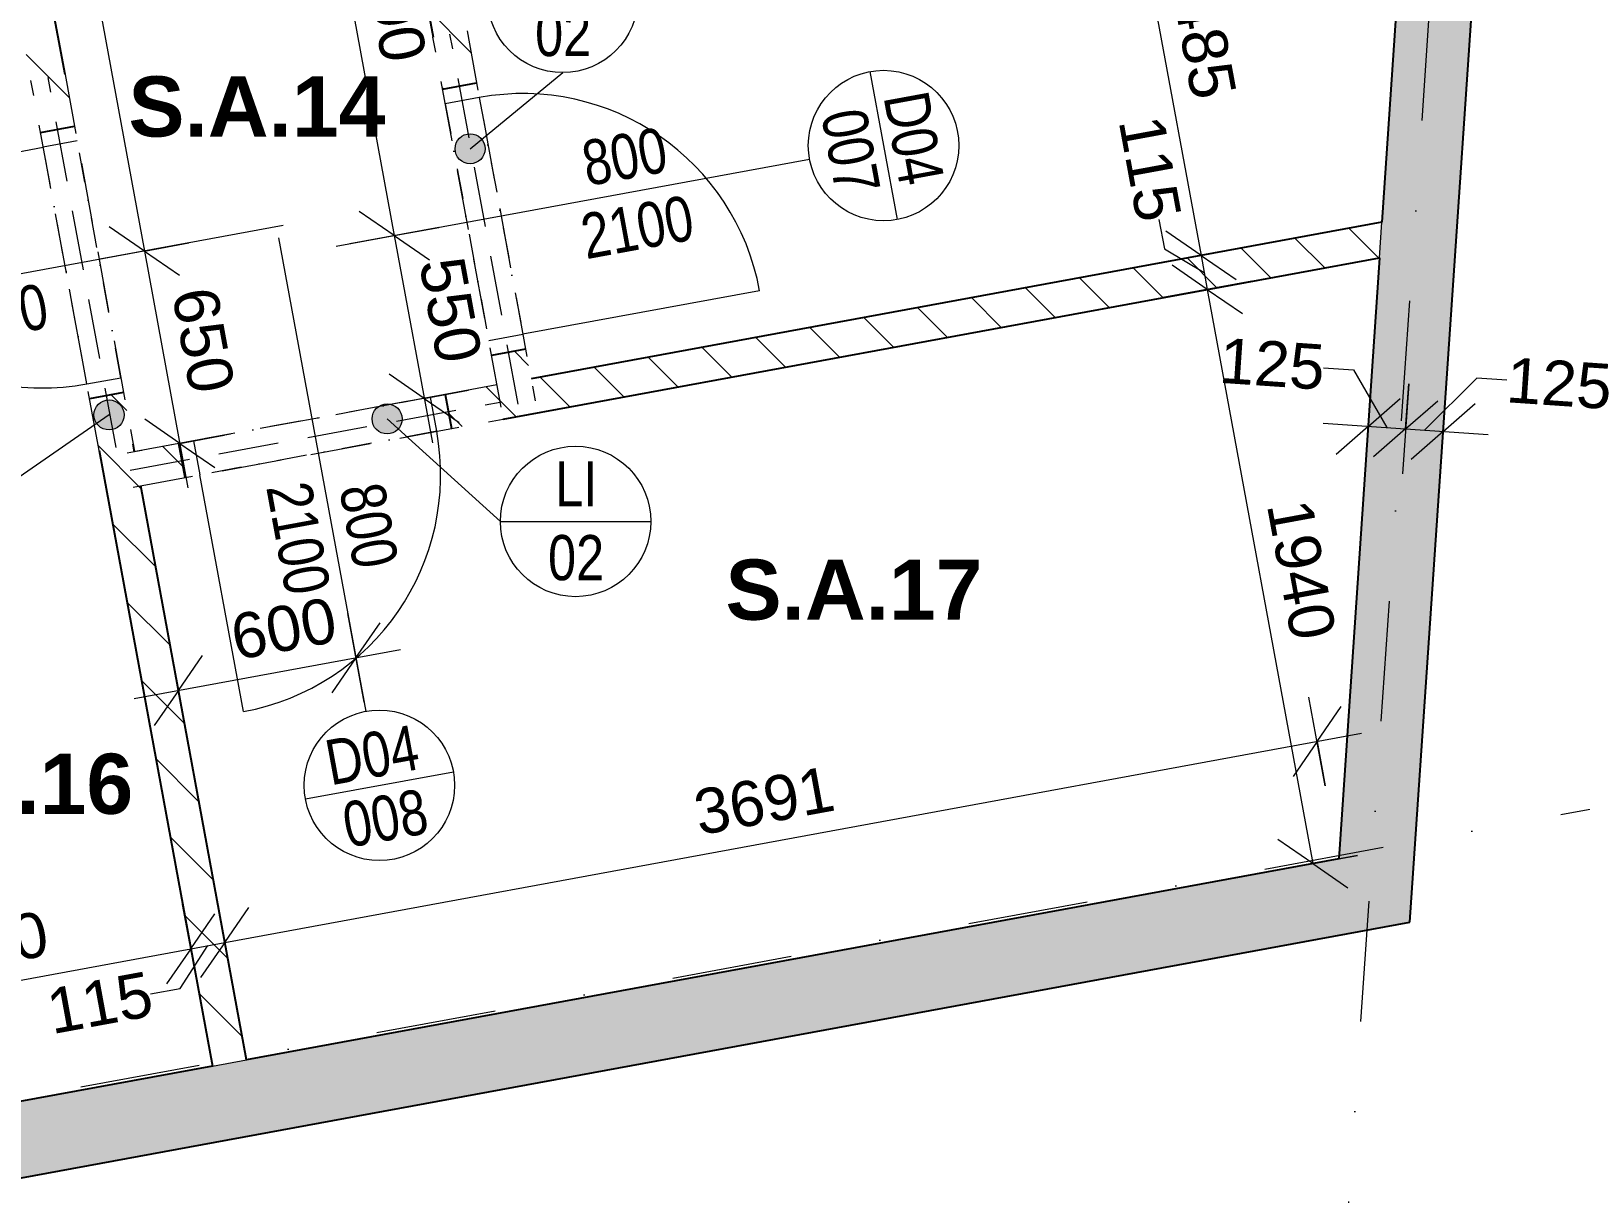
# Model space of a CAD drawing. Header units: millimetres. Extents: x -45523 to 44975, y -3459 to 74573.
# Drawn here: x 16797 to 21945, y 2770 to 6632 of the extents above; entities that cross this region are included whole.
import ezdxf

# ---------------------------------------------------------------- set-up
doc = ezdxf.new("R2010")
doc.units = ezdxf.units.MM
for name, pattern in [('HA_Dash_3mm-S1mm', [300, 200, -100]), ('HA_DashDot_10mm-S3mm', [1000, 400, -300, 0, -300]), ('HA_DashDot_2_2mm-S0_6mm', [220, 100, -60, 0, -60])]:
    doc.linetypes.add(name, pattern=pattern)
for name, color, linetype, lineweight in [('A-____-____-DIMS', 9, 'Continuous', 5), ('A-____-____-DIMS-100', 9, 'Continuous', 5), ('A-AREA-____-IDEN', 9, 'Continuous', 9), ('A-DOOR-____-IDEN', 9, 'Continuous', 9), ('A-DOOR-____-MCUT', 9, 'HA_DashDot_2_2mm-S0_6mm', 9), ('A-DOOR-____-OTLN', 9, 'Continuous', 9), ('A-DOOR-FRAM-MCUT', 9, 'Continuous', 9), ('A-GENM-____-HDLN', 9, 'HA_Dash_3mm-S1mm', 9), ('A-GENM-____-IDEN', 9, 'Continuous', 9), ('A-GENM-____-OTLN', 9, 'Continuous', 9), ('A-WALL-____-MCUT', 9, 'Continuous', 9), ('A-WALL-____-PATT', 9, 'Continuous', 25), ('I-WALL-____-MCUT', 9, 'Continuous', 25), ('S-GRID-____-OTLN', 9, 'Continuous', 5)]:
    doc.layers.add(name, color=color, linetype=linetype, lineweight=lineweight)
doc.styles.add('Arial_2', font='arial.ttf', dxfattribs={"height": 150})
doc.styles.add('Arial_3', font='arial.ttf', dxfattribs={"width": 0.8, "height": 150})
doc.styles.add('Arial_B', font='arialbd.ttf', dxfattribs={"height": 200})
doc.dimstyles.new('Inner_Dimensions', dxfattribs={"dimscale": 304.8, "dimtxt": 153.03891, "dimasz": 0.656168, "dimexe": 0.492126, "dimexo": 0.0625, "dimgap": 0.065617, "dimtad": 1, "dimdec": 0, "dimzin": 0, "dimdsep": 46, "dimtxsty": 'Arial_2', "dimblk1": 'OBLIQUE', "dimblk2": 'OBLIQUE', "dimsah": 1, "dimcen": 0.09, "dimdle": 0.492126, "dimazin": 0, "dimtfac": 1, "dimtdec": 4, "dimtix": 1, "dimtmove": 0, "dimatfit": 3, "dimfxl": 0.492126, "dimfxlon": 1, "dimtvp": 1, "dimtolj": 1, "dimtzin": 0, "dimlwd": 9, "dimlwe": 9, "dimarcsym": 2})
doc.dimstyles.new('Inner_Dimensions_1', dxfattribs={"dimscale": 304.8, "dimtxt": 153.03891, "dimasz": 0.656168, "dimexe": 0.492126, "dimexo": 0.0625, "dimgap": 0.065617, "dimtad": 1, "dimdec": 0, "dimzin": 0, "dimdsep": 46, "dimtxsty": 'Arial_2', "dimblk1": 'OBLIQUE', "dimblk2": 'OBLIQUE', "dimsah": 1, "dimcen": 0.09, "dimdle": 0.492126, "dimazin": 0, "dimtfac": 1, "dimtdec": 4, "dimtix": 1, "dimtmove": 1, "dimatfit": 3, "dimfxl": 0.492126, "dimfxlon": 1, "dimtvp": 1, "dimtolj": 1, "dimtzin": 0, "dimlwd": 9, "dimlwe": 9, "dimarcsym": 2})
doc.dimstyles.new('Inner_Dimensions_2', dxfattribs={"dimscale": 304.8, "dimtxt": 153.03891, "dimasz": 0.656168, "dimexe": 0.492126, "dimexo": 0.0625, "dimgap": 0.065617, "dimtad": 1, "dimdec": 0, "dimzin": 0, "dimdsep": 46, "dimtxsty": 'Arial_2', "dimblk1": 'OBLIQUE', "dimblk2": 'OBLIQUE', "dimsah": 1, "dimcen": 0.09, "dimdle": 0.492126, "dimazin": 0, "dimtfac": 1, "dimtdec": 4, "dimtix": 1, "dimtmove": 2, "dimatfit": 3, "dimfxl": 0.492126, "dimfxlon": 1, "dimtvp": 1, "dimtolj": 1, "dimtzin": 0, "dimlwd": 9, "dimlwe": 9, "dimarcsym": 2})
pattern_1 = [(135, (0, 0), (-106.066, -106.066), [])]

# ---------------------------------------------------------------- blocks, each defined once
blk = doc.blocks.new('HA_DR_Single_Swing_Solid - In_800x2100_SKLEP-V9-1PP_GARAZ')
at = {"layer": 'A-DOOR-____-MCUT'}
for p, q in [((-400, 57.5), (400, 57.5)), ((-400, -57.5), (400, -57.5))]:
    blk.add_line(p, q, dxfattribs=at)
at = {"layer": 'A-DOOR-____-OTLN', "lineweight": 5}
blk.add_line((400, 857.5), (400, 57.5), dxfattribs=at)
blk.add_arc((400, 57.5), 800, 90, 180, dxfattribs=at)
at = {"layer": 'A-DOOR-FRAM-MCUT'}
for p, q in [((-400, 57.5), (-400, -57.5)), ((400, -57.5), (400, 57.5))]:
    blk.add_line(p, q, dxfattribs=at)
blk = doc.blocks.new('TB_Porotherm KP11_5_1250mm - TB_Porotherm KP11_5_1250mm-2113159-1PP_GARAZ')
at = {"layer": 'A-GENM-____-HDLN'}
for p, q in [((-625, 57.5), (625, 57.5)), ((-625, 0), (625, 0)), ((625, -57.5), (-625, -57.5))]:
    blk.add_line(p, q, dxfattribs=at)
blk = doc.blocks.new('TB_Porotherm KP11_5_1250mm - TB_Porotherm KP11_5_1250mm-2148414-1PP_GARAZ')
at = {"layer": 'A-GENM-____-HDLN'}
for p, q in [((625, 57.5), (-625, 57.5)), ((-625, 0), (625, 0)), ((-625, -57.5), (625, -57.5))]:
    blk.add_line(p, q, dxfattribs=at)
blk = doc.blocks.new('HA_TAG_Door_TypeMark_wDimensions - Scale100_Left with Bouble-921058-1PP_GARAZ')
at = {"layer": 'A-DOOR-____-IDEN'}
for p, q in [((-2.5, 13.5), (2.5, 13.5)), ((0, -5), (0, 11))]:
    blk.add_line(p, q, dxfattribs=at)
blk.add_circle((0, 13.5), 2.5, dxfattribs=at)
blk = doc.blocks.new('HA_TAG_Door_TypeMark_wDimensions - Scale100_Right with Bouble-921054-1PP_GARAZ')
at = {"layer": 'A-DOOR-____-IDEN'}
for p, q in [((0, 5), (0, -11)), ((-2.5, -13.5), (2.5, -13.5))]:
    blk.add_line(p, q, dxfattribs=at)
blk.add_circle((0, -13.5), 2.5, dxfattribs=at)
blk = doc.blocks.new('DIMBLOCK297-1PP_GARAZ')
at = {"layer": 'A-____-____-DIMS-100', "lineweight": 9}
for p, q in [((17300.8, 3729.3), (17355.1, 3434.3)), ((17327.9, 3581.8), (17300.8, 3729.3)), ((17327.9, 3581.8), (17408.2, 3698.2)), ((15960.9, 3330.2), (17327.9, 3581.8)), ((17327.9, 3581.8), (17247.7, 3465.3)), ((15933.7, 3477.7), (15988, 3182.7)), ((15960.9, 3330.2), (15933.7, 3477.7)), ((15960.9, 3330.2), (16041.1, 3446.7)), ((15960.9, 3330.2), (15880.6, 3213.8))]:
    blk.add_line(p, q, dxfattribs=at)
at = {"layer": 'A-____-____-DIMS-100', "color": 0, "lineweight": 9, "insert": (16378.6, 3625.4), "char_height": 150, "width": 553.765, "attachment_point": 1, "rotation": 10.4271, "line_spacing_factor": 0.941778, "style": 'Arial_2'}
blk.add_mtext('1390', dxfattribs=at)
blk = doc.blocks.new('_Oblique')
at = {"color": 0, "linetype": 'ByBlock', "lineweight": -2}
blk.add_line((-0.5, -0.5), (0.5, 0.5), dxfattribs=at)
blk = doc.blocks.new('DIMBLOCK298-1PP_GARAZ')
at = {"layer": 'A-____-____-DIMS-100', "lineweight": 9}
for p, q in [((17300.8, 3729.3), (17355.1, 3434.3)), ((17327.9, 3581.8), (17300.8, 3729.3)), ((17413.9, 3750.1), (17468.2, 3455.1)), ((17441, 3602.6), (17413.9, 3750.1)), ((17441, 3602.6), (17521.3, 3719.1)), ((17327.9, 3581.8), (17408.2, 3698.2)), ((17327.9, 3581.8), (17247.7, 3465.3)), ((17292.7, 3450.2), (17384.5, 3592.2)), ((17327.9, 3581.8), (17441, 3602.6)), ((17441, 3602.6), (17360.8, 3486.2)), ((17194.3, 3432.1), (17292.7, 3450.2))]:
    blk.add_line(p, q, dxfattribs=at)
at = {"layer": 'A-____-____-DIMS-100', "color": 0, "lineweight": 9, "insert": (16840, 3445.2), "char_height": 150, "width": 415.324, "attachment_point": 1, "rotation": 10.4271, "line_spacing_factor": 0.941778, "style": 'Arial_2'}
blk.add_mtext('115', dxfattribs=at)
blk = doc.blocks.new('DIMBLOCK299-1PP_GARAZ')
at = {"layer": 'A-____-____-DIMS-100', "lineweight": 9}
for p, q in [((21098.4, 4123.1), (21044.1, 4418.2)), ((21071.3, 4270.7), (21151.5, 4387.1)), ((17441, 3602.6), (21218.8, 4297.8)), ((21071.3, 4270.7), (20991, 4154.2)), ((21071.3, 4270.7), (21098.4, 4123.1)), ((17413.9, 3750.1), (17468.2, 3455.1)), ((17441, 3602.6), (17413.9, 3750.1)), ((17441, 3602.6), (17521.3, 3719.1)), ((17441, 3602.6), (17360.8, 3486.2))]:
    blk.add_line(p, q, dxfattribs=at)
at = {"layer": 'A-____-____-DIMS-100', "color": 0, "lineweight": 9, "insert": (18990.4, 4106.1), "char_height": 150, "width": 553.765, "attachment_point": 1, "rotation": 10.4271, "line_spacing_factor": 0.941778, "style": 'Arial_2'}
blk.add_mtext('3691', dxfattribs=at)
blk = doc.blocks.new('DIMBLOCK361-1PP_GARAZ')
at = {"layer": 'A-____-____-DIMS-100', "lineweight": 9}
for p, q in [((20416.6, 7346.4), (20300.2, 7426.7)), ((20564.1, 7373.5), (20269.1, 7319.3)), ((20416.6, 7346.4), (20564.1, 7373.5)), ((20416.6, 7346.4), (20685.4, 5885.9)), ((20416.6, 7346.4), (20533.1, 7266.2)), ((20685.4, 5885.9), (20568.9, 5966.2)), ((20832.9, 5913.1), (20537.8, 5858.8)), ((20685.4, 5885.9), (20832.9, 5913.1)), ((20685.4, 5885.9), (20801.8, 5805.7))]:
    blk.add_line(p, q, dxfattribs=at)
at = {"layer": 'A-____-____-DIMS-100', "color": 0, "lineweight": 9, "insert": (20720.4, 6882), "char_height": 150, "width": 553.765, "attachment_point": 1, "rotation": 280.4271, "line_spacing_factor": 0.941778, "style": 'Arial_2'}
blk.add_mtext('1485', dxfattribs=at)
blk = doc.blocks.new('DIMBLOCK362-1PP_GARAZ')
at = {"layer": 'A-____-____-DIMS-100', "lineweight": 9}
for p, q in [((20545.6, 6005.7), (20563.7, 5907.4)), ((20685.4, 5885.9), (20568.9, 5966.2)), ((20832.9, 5913.1), (20537.8, 5858.8)), ((20563.7, 5907.4), (20695.8, 5829.4)), ((20685.4, 5885.9), (20832.9, 5913.1)), ((20685.4, 5885.9), (20706.2, 5772.8)), ((20685.4, 5885.9), (20801.8, 5805.7)), ((20706.2, 5772.8), (20589.7, 5853.1)), ((20853.7, 5800), (20558.7, 5745.7)), ((20706.2, 5772.8), (20853.7, 5800)), ((20706.2, 5772.8), (20822.6, 5692.6))]:
    blk.add_line(p, q, dxfattribs=at)
at = {"layer": 'A-____-____-DIMS-100', "color": 0, "lineweight": 9, "insert": (20558.7, 6360.1), "char_height": 150, "width": 415.324, "attachment_point": 1, "rotation": 280.4271, "line_spacing_factor": 0.941778, "style": 'Arial_2'}
blk.add_mtext('115', dxfattribs=at)
blk = doc.blocks.new('DIMBLOCK363-1PP_GARAZ')
at = {"layer": 'A-____-____-DIMS-100', "lineweight": 9}
for p, q in [((20706.2, 5772.8), (20589.7, 5853.1)), ((20853.7, 5800), (20558.7, 5745.7)), ((20706.2, 5772.8), (20853.7, 5800)), ((20706.2, 5772.8), (21057.3, 3864.9)), ((20706.2, 5772.8), (20822.6, 5692.6)), ((21057.3, 3864.9), (20940.8, 3945.1)), ((21204.8, 3892), (20909.8, 3837.7)), ((21057.3, 3864.9), (21204.8, 3892)), ((21057.3, 3864.9), (21173.7, 3784.6))]:
    blk.add_line(p, q, dxfattribs=at)
at = {"layer": 'A-____-____-DIMS-100', "color": 0, "lineweight": 9, "insert": (21051.2, 5084.6), "char_height": 150, "width": 553.765, "attachment_point": 1, "rotation": 280.4271, "line_spacing_factor": 0.941778, "style": 'Arial_2'}
blk.add_mtext('1940', dxfattribs=at)
blk = doc.blocks.new('DIMBLOCK380-1PP_GARAZ')
at = {"layer": 'A-____-____-DIMS-100', "lineweight": 9}
for p, q in [((17714.8, 7525.4), (17598.4, 7605.6)), ((17862.4, 7552.5), (17567.3, 7498.2)), ((17714.8, 7525.4), (17862.4, 7552.5)), ((17714.8, 7525.4), (18004.4, 5951.8)), ((17714.8, 7525.4), (17831.3, 7445.1)), ((18004.4, 5951.8), (17888, 6032.1)), ((18151.9, 5978.9), (17856.9, 5924.7)), ((18004.4, 5951.8), (18151.9, 5978.9)), ((18004.4, 5951.8), (18120.9, 5871.6))]:
    blk.add_line(p, q, dxfattribs=at)
at = {"layer": 'A-____-____-DIMS-100', "color": 0, "lineweight": 9, "insert": (18029.1, 7004.4), "char_height": 150, "width": 553.765, "attachment_point": 1, "rotation": 280.4271, "line_spacing_factor": 0.941778, "style": 'Arial_2'}
blk.add_mtext('1600', dxfattribs=at)
blk = doc.blocks.new('DIMBLOCK381-1PP_GARAZ')
at = {"layer": 'A-____-____-DIMS-100', "lineweight": 9}
for p, q in [((18004.4, 5951.8), (17888, 6032.1)), ((18151.9, 5978.9), (17856.9, 5924.7)), ((18004.4, 5951.8), (18151.9, 5978.9)), ((18004.4, 5951.8), (18131.1, 5263.4)), ((18004.4, 5951.8), (18120.9, 5871.6)), ((18104, 5410.9), (17987.5, 5491.1)), ((18251.5, 5438), (17956.4, 5383.7)), ((18104, 5410.9), (18251.5, 5438)), ((18104, 5410.9), (18220.4, 5330.6))]:
    blk.add_line(p, q, dxfattribs=at)
at = {"layer": 'A-____-____-DIMS-100', "color": 0, "lineweight": 9, "insert": (18234.1, 5890.4), "char_height": 150, "width": 415.324, "attachment_point": 1, "rotation": 280.4271, "line_spacing_factor": 0.941778, "style": 'Arial_2'}
blk.add_mtext('550', dxfattribs=at)
blk = doc.blocks.new('DIMBLOCK382-1PP_GARAZ')
at = {"layer": 'A-____-____-DIMS-100', "lineweight": 9}
for p, q in [((17904.1, 4401), (17849.9, 4696.1)), ((17877, 4548.6), (17957.3, 4665)), ((17314.1, 4292.5), (17259.8, 4587.5)), ((18024.5, 4575.7), (17139.4, 4412.8)), ((17286.9, 4440), (17367.2, 4556.4)), ((17877, 4548.6), (17796.8, 4432.1)), ((17877, 4548.6), (17904.1, 4401)), ((17286.9, 4440), (17206.7, 4323.5)), ((17286.9, 4440), (17314.1, 4292.5))]:
    blk.add_line(p, q, dxfattribs=at)
at = {"layer": 'A-____-____-DIMS-100', "color": 0, "lineweight": 9, "insert": (17451.3, 4688.6), "char_height": 150, "width": 415.324, "attachment_point": 1, "rotation": 10.4271, "line_spacing_factor": 0.941778, "style": 'Arial_2'}
blk.add_mtext('600', dxfattribs=at)
blk = doc.blocks.new('DIMBLOCK383-1PP_GARAZ')
at = {"layer": 'A-____-____-DIMS-100', "lineweight": 9}
for p, q in [((16667, 8654.4), (17173.8, 5900.6)), ((16694.1, 8506.9), (16577.7, 8587.1)), ((16841.7, 8534), (16546.6, 8479.7)), ((16694.1, 8506.9), (16841.7, 8534)), ((16694.1, 8506.9), (16810.6, 8426.6)), ((17173.8, 5900.6), (17057.3, 5980.9)), ((17321.3, 5927.8), (17026.2, 5873.5)), ((17173.8, 5900.6), (17321.3, 5927.8)), ((17173.8, 5900.6), (17290.2, 5820.4))]:
    blk.add_line(p, q, dxfattribs=at)
at = {"layer": 'A-____-____-DIMS-100', "color": 0, "lineweight": 9, "insert": (17103.4, 7469.5), "char_height": 150, "width": 553.765, "attachment_point": 1, "rotation": 280.4271, "line_spacing_factor": 0.941778, "style": 'Arial_2'}
blk.add_mtext('2650', dxfattribs=at)
blk = doc.blocks.new('DIMBLOCK384-1PP_GARAZ')
at = {"layer": 'A-____-____-DIMS-100', "lineweight": 9}
for p, q in [((17173.8, 5900.6), (17057.3, 5980.9)), ((17321.3, 5927.8), (17026.2, 5873.5)), ((17173.8, 5900.6), (17321.3, 5927.8)), ((17173.8, 5900.6), (17318.5, 5113.8)), ((17173.8, 5900.6), (17290.2, 5820.4)), ((17291.4, 5261.4), (17174.9, 5341.6)), ((17438.9, 5288.5), (17143.9, 5234.2)), ((17291.4, 5261.4), (17438.9, 5288.5)), ((17291.4, 5261.4), (17407.8, 5181.1))]:
    blk.add_line(p, q, dxfattribs=at)
at = {"layer": 'A-____-____-DIMS-100', "color": 0, "lineweight": 9, "insert": (17412.4, 5790), "char_height": 150, "width": 415.324, "attachment_point": 1, "rotation": 280.4271, "line_spacing_factor": 0.941778, "style": 'Arial_2'}
blk.add_mtext('650', dxfattribs=at)
blk = doc.blocks.new('DIMBLOCK516-1PP_GARAZ')
at = {"layer": 'A-____-____-DIMS-100', "lineweight": 9}
for p, q in [((21092.5, 5512.5), (21192.3, 5505.7)), ((21192.3, 5505.7), (21302.9, 5313.6)), ((21250.7, 5467.5), (21230.4, 5168.2)), ((21240.6, 5317.9), (21250.7, 5467.5)), ((21375.5, 5459.1), (21355.1, 5159.7)), ((21365.3, 5309.4), (21375.5, 5459.1)), ((21240.6, 5317.9), (21347.1, 5410.9)), ((21365.3, 5309.4), (21471.8, 5402.4)), ((21090.9, 5328), (21365.3, 5309.4)), ((21240.6, 5317.9), (21134, 5224.9)), ((21365.3, 5309.4), (21258.8, 5216.4))]:
    blk.add_line(p, q, dxfattribs=at)
at = {"layer": 'A-____-____-DIMS-100', "color": 0, "lineweight": 9, "insert": (20752.4, 5612.7), "char_height": 150, "width": 415.324, "attachment_point": 1, "rotation": 356.1172, "line_spacing_factor": 0.941778, "style": 'Arial_2'}
blk.add_mtext('125', dxfattribs=at)
blk = doc.blocks.new('DIMBLOCK517-1PP_GARAZ')
at = {"layer": 'A-____-____-DIMS-100', "lineweight": 9}
for p, q in [((21375.5, 5459.1), (21355.1, 5159.7)), ((21365.3, 5309.4), (21375.5, 5459.1)), ((21601.4, 5477.9), (21427.7, 5305.2)), ((21701.2, 5471.1), (21601.4, 5477.9)), ((21500.2, 5450.6), (21479.9, 5151.3)), ((21490, 5300.9), (21500.2, 5450.6)), ((21365.3, 5309.4), (21471.8, 5402.4)), ((21490, 5300.9), (21596.6, 5393.9)), ((21365.3, 5309.4), (21258.8, 5216.4)), ((21365.3, 5309.4), (21639.7, 5290.8)), ((21490, 5300.9), (21383.5, 5207.9))]:
    blk.add_line(p, q, dxfattribs=at)
at = {"layer": 'A-____-____-DIMS-100', "color": 0, "lineweight": 9, "insert": (21706.4, 5548), "char_height": 150, "width": 415.324, "attachment_point": 1, "rotation": 356.1172, "line_spacing_factor": 0.941778, "style": 'Arial_2'}
blk.add_mtext('125', dxfattribs=at)
blk = doc.blocks.new('HA_TAG_GM_Products - Generic-588599-1PP_GARAZ')
at = {"layer": 'A-GENM-____-IDEN'}
blk.add_line((-2.5, 0), (2.5, 0), dxfattribs=at)
blk.add_circle((0, 0), 2.5, dxfattribs=at)

msp = doc.modelspace()

# ---------------------------------------------------------------- hatches: boundary and pattern name
at = {"layer": 'A-GENM-____-IDEN'}
h = msp.add_hatch(color=256, dxfattribs=at)
edge = h.paths.add_edge_path()
edge.add_arc((18256.4, 6240.3), 50, 0, 360)
h = msp.add_hatch(color=256, dxfattribs=at)
edge = h.paths.add_edge_path()
edge.add_arc((17056.4, 5355.9), 50, 0, 360)
h = msp.add_hatch(color=256, dxfattribs=at)
edge = h.paths.add_edge_path()
edge.add_arc((17980.5, 5342.6), 50, 0, 360)
at = {"layer": 'A-WALL-____-PATT', "lineweight": 9}
for points in [[(21143, 3880.6), (21396.8, 3927.3), (21865.4, 10832.2), (21616, 10849.2), (21278.6, 5878.2)], [(-208.7, -302.8), (21379.3, 3669.9), (21396.8, 3927.3), (-253.9, -56.9)]]:
    msp.add_hatch(color=256, dxfattribs=at).paths.add_polyline_path(points)
at = {"layer": 'A-WALL-____-PATT', "lineweight": 5}
h = msp.add_hatch(dxfattribs=at)
h.set_pattern_fill('FP_2', color=256, style=0, pattern_type=2)
h.set_pattern_definition(pattern_1)
h.paths.add_polyline_path([(18345.6, 5455.4), (18458.7, 5476.2), (18440.6, 5574.5), (18327.5, 5553.7)])
h.paths.add_polyline_path([(18164.6, 6438.8), (18277.7, 6459.7), (18151.1, 7148.1), (18038, 7127.3)])
h.paths.add_polyline_path([(17875.1, 8012.4), (17988.2, 8033.2), (17834.3, 8869.2), (17721.2, 8848.4), (17860.8, 8090.2)])
h.paths.add_polyline_path([(17558.3, 9733.5), (17671.4, 9754.3), (17602.7, 10128.1), (17489.6, 10107.2)])
h = msp.add_hatch(dxfattribs=at)
h.set_pattern_fill('FP_2', color=256, style=0, pattern_type=2)
h.set_pattern_definition(pattern_1)
h.paths.add_polyline_path([(17399.7, 3191.8), (17512.8, 3212.6), (17104.7, 5430.3), (16991.6, 5409.5)])
h.paths.add_polyline_path([(16828.7, 6294.7), (16941.8, 6315.5), (16625.1, 8036.6), (16512, 8015.8), (16759, 6673.3)])
h.paths.add_polyline_path([(16349.1, 8900.9), (16462.2, 8921.7), (16284.8, 9885.5), (16171.7, 9864.7), (16250.7, 9435.4)])
h = msp.add_hatch(dxfattribs=at)
h.set_pattern_fill('FP_2', color=256, style=0, pattern_type=2)
h.set_pattern_definition(pattern_1)
h.paths.add_polyline_path([(17161.7, 5120.6), (17309.2, 5147.7), (17288.4, 5260.8), (17140.9, 5233.7)])
h.paths.add_polyline_path([(18194.3, 5310.6), (21278.6, 5878.2), (21286.7, 5996.6), (18173.5, 5423.7)])

# ---------------------------------------------------------------- linework, layer by layer
at = {"layer": 'A-GENM-____-IDEN'}
for p, q in [((18256.4, 6240.3), (18564, 6493.5)), ((17056.4, 5355.9), (16757.7, 5148.6)), ((17980.5, 5342.6), (18356.9, 5001.9))]:
    msp.add_line(p, q, dxfattribs=at)
for centre in [(18256.4, 6240.3), (17056.4, 5355.9), (17980.5, 5342.6)]:
    msp.add_circle(centre, 50, dxfattribs=at)
at = {"layer": 'A-WALL-____-MCUT', "lineweight": 25}
for p, q in [((21379.3, 3669.9), (22229.8, 16200.8)), ((21390.4, 7525.6), (21286.7, 5996.6)), ((21278.6, 5878.2), (21143, 3880.6)), ((21143, 3880.6), (17512.8, 3212.6)), ((-208.7, -302.8), (21379.3, 3669.9)), ((17399.7, 3191.8), (16032.6, 2940.2))]:
    msp.add_line(p, q, dxfattribs=at)
at = {"layer": 'A-WALL-____-MCUT'}
for p, q in [((21278.6, 5878.2), (21286.7, 5996.6)), ((17399.7, 3191.8), (17512.8, 3212.6))]:
    msp.add_line(p, q, dxfattribs=at)
at = {"layer": 'I-WALL-____-MCUT'}
for p, q in [((16910.1, 6487.6), (16656.7, 7864.4)), ((18069.6, 6955.1), (18133, 6611)), ((18164.6, 6438.8), (18277.7, 6459.7)), ((16828.7, 6294.7), (16941.8, 6315.5)), ((21286.7, 5996.6), (18458.7, 5476.2)), ((18366.5, 5342.3), (21278.6, 5878.2)), ((18440.6, 5574.5), (18327.5, 5553.7)), ((17104.7, 5430.3), (16991.6, 5409.5)), ((18173.5, 5423.7), (18194.3, 5310.6)), ((17140.9, 5233.7), (17136.3, 5258.2)), ((17309.2, 5147.7), (17288.4, 5260.8)), ((17023.2, 5237.4), (17399.7, 3191.8)), ((17512.8, 3212.6), (17161.7, 5120.6))]:
    msp.add_line(p, q, dxfattribs=at)
at = {"layer": 'S-GRID-____-OTLN', "linetype": 'HA_DashDot_10mm-S3mm', "lineweight": 9}
for p, q in [((21148.9, 2342.8), (22095.9, 16295.3)), ((24241.2, 4460.9), (-1554.1, -286))]:
    msp.add_line(p, q, dxfattribs=at)

# ---------------------------------------------------------------- block references
at = {"layer": 'A-DOOR-____-IDEN'}
for name, p, xscale, yscale, zscale, rotation in [('HA_TAG_Door_TypeMark_wDimensions - Scale100_Left with Bouble-921058-1PP_GARAZ', (18302.6, 6006.7), 99.99999999999994, 99.99999999999994, 99.99999999999994, 280.4270886610822), ('HA_TAG_Door_TypeMark_wDimensions - Scale100_Right with Bouble-921054-1PP_GARAZ', (17143.7, 5895.1), 99.99999999999993, 99.99999999999993, 99.99999999999993, 280.427088661082), ('HA_TAG_Door_TypeMark_wDimensions - Scale100_Right with Bouble-921054-1PP_GARAZ', (17710.6, 5452.7), 99.99999999999991, 99.99999999999991, 99.99999999999991, 10.4270886610821)]:
    msp.add_blockref(name, p, dxfattribs=dict(at, xscale=xscale, yscale=yscale, zscale=zscale, rotation=rotation))
at = {"layer": 'A-DOOR-____-OTLN'}
for p, rotation in [((18302.6, 6006.7), 280.4270886610821), ((16966.7, 5862.5), 100.4270886610821), ((17741.4, 5285.7), 190.4270886610822)]:
    msp.add_blockref('HA_DR_Single_Swing_Solid - In_800x2100_SKLEP-V9-1PP_GARAZ', p, dxfattribs=dict(at, rotation=rotation))
at = {"layer": 'A-GENM-____-IDEN', "xscale": 99.99999999999993, "yscale": 99.99999999999993, "zscale": 99.99999999999993}
for p in [(18564, 6743.5), (18606.9, 5001.9)]:
    msp.add_blockref('HA_TAG_GM_Products - Generic-588599-1PP_GARAZ', p, dxfattribs=at)
at = {"layer": 'A-GENM-____-OTLN'}
for name, p, rotation in [('TB_Porotherm KP11_5_1250mm - TB_Porotherm KP11_5_1250mm-2113159-1PP_GARAZ', (18302.6, 6006.7), 100.4270886610817), ('TB_Porotherm KP11_5_1250mm - TB_Porotherm KP11_5_1250mm-2113159-1PP_GARAZ', (16966.7, 5862.5), 100.4270886610817), ('TB_Porotherm KP11_5_1250mm - TB_Porotherm KP11_5_1250mm-2148414-1PP_GARAZ', (17741.4, 5285.7), 10.42708866108066)]:
    msp.add_blockref(name, p, dxfattribs=dict(at, rotation=rotation))

# ---------------------------------------------------------------- texts
at = {"layer": 'A-AREA-____-IDEN', "lineweight": 5, "char_height": 200, "width": 1058.227, "attachment_point": 1, "style": 'Arial_B'}
for s, insert in [('S.A.14', (17120.8, 6480.9)), ('S.A.17', (19105.1, 4875.3)), ('S.A.16', (16282.5, 4230.2))]:
    msp.add_mtext(s, dxfattribs=dict(at, insert=insert))
at = {"layer": 'A-DOOR-____-IDEN', "lineweight": 5, "char_height": 150, "attachment_point": 1, "style": 'Arial_3'}
for s, insert, width, rotation in [('D04', (19777.3, 6440.3), 378.396, 280.4271), ('007', (19570.2, 6382.8), 346.329, 280.4271), ('800', (18618.6, 6263.3), 346.329, 10.4271), ('2100', (18614.8, 6020.5), 461.772, 10.4271), ('2100', (16469.4, 5727.4), 461.772, 10.4271), ('2100', (17725.9, 5143.2), 461.772, 280.4271), ('800', (17968.7, 5139.5), 346.329, 280.4271), ('D04', (17765.7, 4272), 378.396, 10.4271), ('008', (17823.2, 4064.8), 346.329, 10.4271)]:
    msp.add_mtext(s, dxfattribs=dict(at, insert=insert, width=width, rotation=rotation))
at = {"layer": 'A-GENM-____-IDEN', "lineweight": 5, "char_height": 150, "attachment_point": 1, "style": 'Arial_3'}
for s, insert, width in [('02', (18472.4, 6698.3), 230.886), ('LI', (18539.3, 5202.1), 173.164), ('02', (18515.3, 4956.7), 230.886)]:
    msp.add_mtext(s, dxfattribs=dict(at, insert=insert, width=width))

# ---------------------------------------------------------------- dimensions: what is measured, and where the dimension line sits
at = {"layer": 'A-____-____-DIMS', "lineweight": 9}
for base, p1, p2, angle, override, picture, middle in [((17173.8, 5900.6), (16841.7, 8534), (17321.3, 5927.8), 280.4271, {"dimpost": '<>', "dimfxl": 2650}, 'DIMBLOCK383-1PP_GARAZ', (17028.9, 7221.2)), ((18004.4, 5951.8), (17862.4, 7552.5), (18151.9, 5978.9), 280.4271, {"dimpost": '<>', "dimfxl": 1600}, 'DIMBLOCK380-1PP_GARAZ', (17954.6, 6756.1)), ((20685.4, 5885.9), (20564.1, 7373.5), (20832.9, 5913.1), 280.4271, {"dimpost": '<>', "dimfxl": 1485}, 'DIMBLOCK361-1PP_GARAZ', (20646, 6633.6)), ((18104, 5410.9), (18151.9, 5978.9), (18251.5, 5438), 280.4271, {"dimpost": '<>', "dimfxl": 550}, 'DIMBLOCK381-1PP_GARAZ', (18149.2, 5698.8)), ((17291.4, 5261.4), (17321.3, 5927.8), (17438.9, 5288.5), 280.4271, {"dimpost": '<>', "dimfxl": 650}, 'DIMBLOCK384-1PP_GARAZ', (17327.6, 5598.5)), ((21057.3, 3864.9), (20853.7, 5800), (21204.8, 3892), 280.4271, {"dimpost": '<>', "dimfxl": 1940}, 'DIMBLOCK363-1PP_GARAZ', (20976.7, 4836.3)), ((21071.3, 4270.7), (17413.9, 3750.1), (21098.4, 4123.1), 10.4271, {"dimpost": '<>', "dimfxl": 3703.393848}, 'DIMBLOCK299-1PP_GARAZ', (19238.6, 4031.7)), ((17327.9, 3581.8), (15933.7, 3477.7), (17300.8, 3729.3), 10.4271, {"dimpost": '<>', "dimfxl": 1390}, 'DIMBLOCK297-1PP_GARAZ', (16626.9, 3551))]:
    dim = msp.add_linear_dim(base=base, p1=p1, p2=p2, angle=angle, dimstyle='Inner_Dimensions', override=override, dxfattribs=at)
    dim.commit()
    dim.dimension.update_dxf_attribs({"geometry": picture, "text_midpoint": middle})
for base, p1, p2, angle, dimstyle, override, picture, middle, turn in [((20706.2, 5772.8), (20832.9, 5913.1), (20853.7, 5800), 280.4271, 'Inner_Dimensions_1', {"dimpost": '<>', "dimfxl": 115}, 'DIMBLOCK362-1PP_GARAZ', (20498, 6137.7), 280.4271), ((21365.3, 5309.4), (21250.7, 5467.5), (21375.5, 5459.1), 356.1172, 'Inner_Dimensions_1', {"dimpost": '<>', "dimfxl": 125}, 'DIMBLOCK516-1PP_GARAZ', (20952.8, 5498.9), 356.1172), ((21490, 5300.9), (21375.5, 5459.1), (21500.2, 5450.6), 356.1172, 'Inner_Dimensions_1', {"dimpost": '<>', "dimfxl": 125}, 'DIMBLOCK517-1PP_GARAZ', (21906.8, 5434.1), 356.1172), ((17286.9, 4440), (17904.1, 4401), (17314.1, 4292.5), 10.4271, 'Inner_Dimensions_2', {"dimpost": '<>', "dimfxl": 600}, 'DIMBLOCK382-1PP_GARAZ', (17673.7, 4627.8), 10.4271), ((17441, 3602.6), (17300.8, 3729.3), (17413.9, 3750.1), 10.4271, 'Inner_Dimensions_1', {"dimpost": '<>', "dimfxl": 115}, 'DIMBLOCK298-1PP_GARAZ', (17062.3, 3384.4), 10.4271)]:
    dim = msp.add_linear_dim(base=base, p1=p1, p2=p2, angle=angle, dimstyle=dimstyle, override=override, dxfattribs=at)
    dim.commit()
    dim.dimension.update_dxf_attribs({"geometry": picture, "text_midpoint": middle, "dimtype": 160, "text_rotation": turn})

doc.saveas('drawing.dxf')
